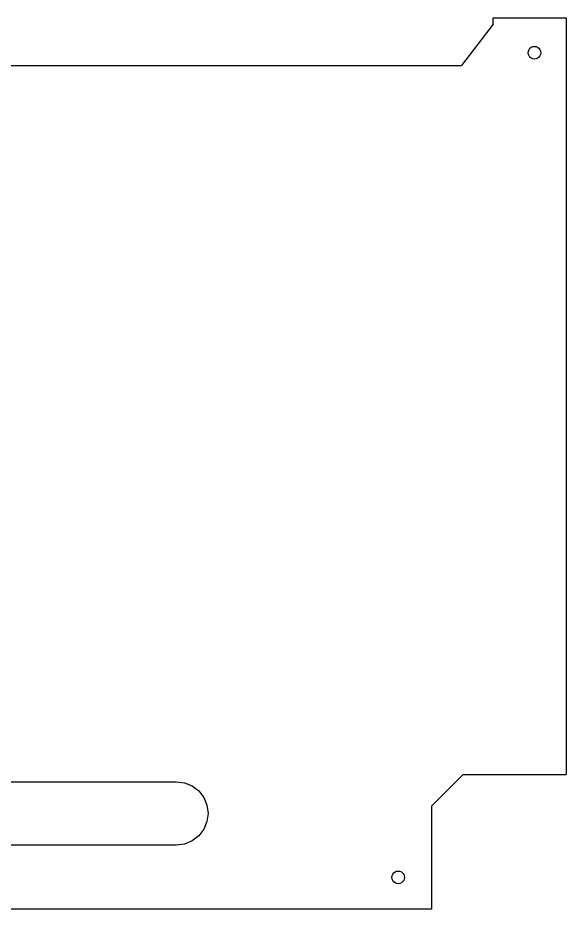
# Model space of a CAD drawing. Header units: metres. Extents: x 1672 to 2018, y 1788 to 2069.
# Drawn here: x 1845.5 to 2018.5, y 1787.8 to 2068.8 of the extents above; entities that cross this region are included whole.
import ezdxf

# ---------------------------------------------------------------- set-up
doc = ezdxf.new("R2010")
doc.units = ezdxf.units.M

msp = doc.modelspace()

# ---------------------------------------------------------------- linework, layer by layer
at = {"layer": 'GROUP0'}
for p, q in [((1995.49, 2068.81, 0), (2018.49, 2068.81, 0)), ((1995.49, 2066.81, 0), (1995.49, 2068.81, 0)), ((2018.49, 2068.81, 0), (2018.49, 1830.31, 0)), ((1995.49, 2066.81, 0), (1985.49, 2053.81, 0)), ((2007.49, 2059.55, 0), (2007.97, 2059.75, 0)), ((2007.97, 2059.75, 0), (2008.49, 2059.81, 0)), ((2008.49, 2059.81, 0), (2009.01, 2059.75, 0)), ((2009.01, 2059.75, 0), (2009.49, 2059.55, 0)), ((2006.49, 2057.81, 0), (2006.56, 2058.33, 0)), ((2006.56, 2057.3, 0), (2006.49, 2057.81, 0)), ((2006.56, 2058.33, 0), (2006.76, 2058.81, 0)), ((2006.76, 2056.81, 0), (2006.56, 2057.3, 0)), ((2006.76, 2058.81, 0), (2007.07, 2059.23, 0)), ((2007.07, 2059.23, 0), (2007.49, 2059.55, 0)), ((2009.49, 2059.55, 0), (2009.9, 2059.23, 0)), ((2009.9, 2059.23, 0), (2010.22, 2058.81, 0)), ((2010.22, 2058.81, 0), (2010.42, 2058.33, 0)), ((2010.42, 2057.3, 0), (2010.22, 2056.81, 0)), ((2010.42, 2058.33, 0), (2010.49, 2057.81, 0)), ((2010.49, 2057.81, 0), (2010.42, 2057.3, 0)), ((2007.07, 2056.4, 0), (2006.76, 2056.81, 0)), ((2007.49, 2056.08, 0), (2007.07, 2056.4, 0)), ((2007.97, 2055.88, 0), (2007.49, 2056.08, 0)), ((2008.49, 2055.81, 0), (2007.97, 2055.88, 0)), ((2009.01, 2055.88, 0), (2008.49, 2055.81, 0)), ((2009.49, 2056.08, 0), (2009.01, 2055.88, 0)), ((2009.9, 2056.4, 0), (2009.49, 2056.08, 0)), ((2010.22, 2056.81, 0), (2009.9, 2056.4, 0)), ((1704.49, 2053.81, 0), (1985.49, 2053.81, 0)), ((1985.99, 1830.31, 0), (1975.99, 1820.31, 0)), ((1985.99, 1830.31, 0), (2018.49, 1830.31, 0)), ((1795.49, 1828.01, 0), (1895.49, 1828.01, 0)), ((1895.49, 1828.01, 0), (1898.08, 1827.67, 0)), ((1898.08, 1827.67, 0), (1900.49, 1826.67, 0)), ((1900.49, 1826.67, 0), (1902.56, 1825.09, 0)), ((1902.56, 1825.09, 0), (1904.15, 1823.01, 0)), ((1904.15, 1823.01, 0), (1905.15, 1820.6, 0)), ((1905.15, 1820.6, 0), (1905.49, 1818.01, 0)), ((1975.99, 1820.31, 0), (1975.99, 1787.81, 0)), ((1905.15, 1815.43, 0), (1904.15, 1813.01, 0)), ((1905.49, 1818.01, 0), (1905.15, 1815.43, 0)), ((1904.15, 1813.01, 0), (1902.56, 1810.94, 0)), ((1902.56, 1810.94, 0), (1900.49, 1809.35, 0)), ((1895.49, 1808.01, 0), (1795.49, 1808.01, 0)), ((1898.08, 1808.35, 0), (1895.49, 1808.01, 0)), ((1900.49, 1809.35, 0), (1898.08, 1808.35, 0)), ((1963.56, 1798.33, 0), (1963.76, 1798.81, 0)), ((1963.76, 1798.81, 0), (1964.07, 1799.23, 0)), ((1964.07, 1799.23, 0), (1964.49, 1799.55, 0)), ((1964.49, 1799.55, 0), (1964.97, 1799.75, 0)), ((1964.97, 1799.75, 0), (1965.49, 1799.81, 0)), ((1965.49, 1799.81, 0), (1966.01, 1799.75, 0)), ((1966.01, 1799.75, 0), (1966.49, 1799.55, 0)), ((1966.49, 1799.55, 0), (1966.9, 1799.23, 0)), ((1966.9, 1799.23, 0), (1967.22, 1798.81, 0)), ((1967.22, 1798.81, 0), (1967.42, 1798.33, 0)), ((1963.49, 1797.81, 0), (1963.56, 1798.33, 0)), ((1963.56, 1797.3, 0), (1963.49, 1797.81, 0)), ((1963.76, 1796.81, 0), (1963.56, 1797.3, 0)), ((1964.07, 1796.4, 0), (1963.76, 1796.81, 0)), ((1964.49, 1796.08, 0), (1964.07, 1796.4, 0)), ((1964.97, 1795.88, 0), (1964.49, 1796.08, 0)), ((1965.49, 1795.81, 0), (1964.97, 1795.88, 0)), ((1966.01, 1795.88, 0), (1965.49, 1795.81, 0)), ((1966.49, 1796.08, 0), (1966.01, 1795.88, 0)), ((1966.9, 1796.4, 0), (1966.49, 1796.08, 0)), ((1967.22, 1796.81, 0), (1966.9, 1796.4, 0)), ((1967.42, 1797.3, 0), (1967.22, 1796.81, 0)), ((1967.42, 1798.33, 0), (1967.49, 1797.81, 0)), ((1967.49, 1797.81, 0), (1967.42, 1797.3, 0)), ((1975.99, 1787.81, 0), (1714.99, 1787.81, 0))]:
    msp.add_line(p, q, dxfattribs=at)

doc.saveas('drawing.dxf')
